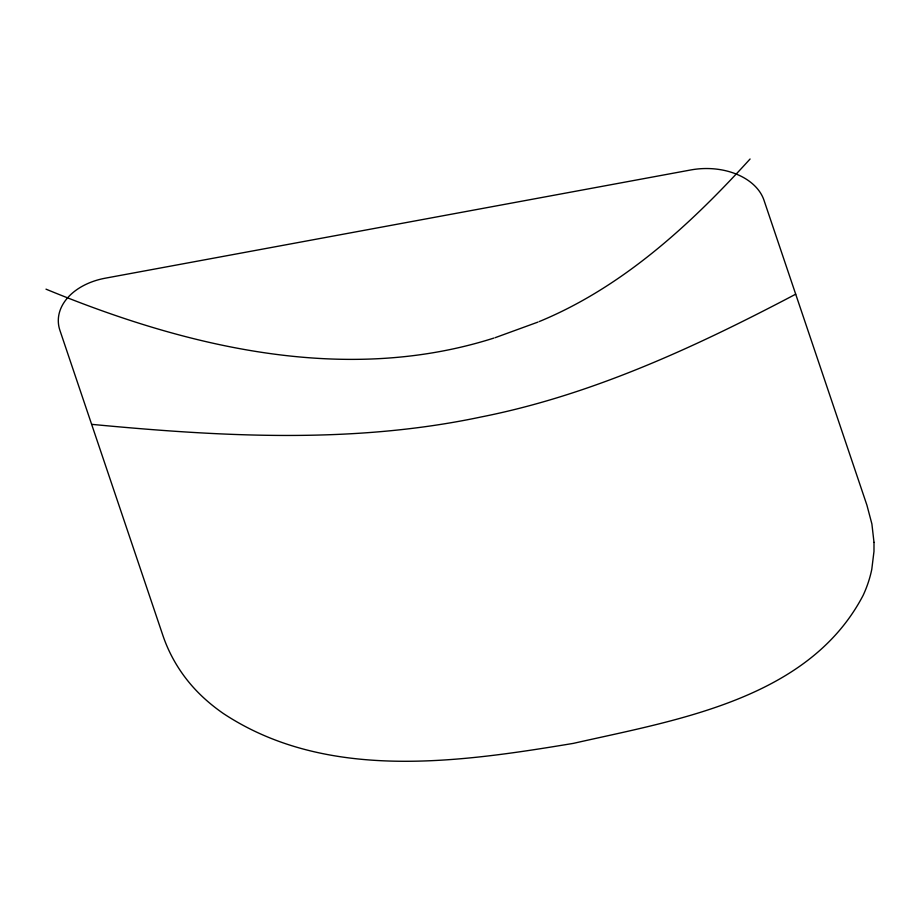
<?xml version="1.0" encoding="UTF-8"?>
<svg xmlns="http://www.w3.org/2000/svg" width="920" height="920" viewBox="0 0 920 920"><rect width="100%" height="100%" fill="white"/><g stroke="black" fill="none" stroke-linecap="round" stroke-linejoin="round"><path stroke-width="1.38" d="M750.076 158.999C690.253 224.802 622.506 287.189 539.235 321.563M795.696 294.193C695.98 346.679 592.261 394.99 481.022 416.99C352.958 444.153 220.938 436.609 91.632 424.338M537.981 322.08L495.121 337.697M493.867 338.077C345.011 385.48 185.932 346.955 46 289.156M874 542.374L873.977 551.436L871.792 569.273A219.248 153.398 -2.3 0 1 863.155 595.32C808.714 699.361 676.809 719.9 573.321 743.383C458.401 762.45 326.634 781.655 223.445 713.575A219.248 153.398 -2.3 0 1 199.261 693.588C182.861 677.304 170.234 657.271 162.852 635.352L59.915 330.36A60.904 42.607 -2.3 0 1 105.259 278.196L690.805 169.958A60.904 42.607 -2.3 0 1 763.98 200.215L866.928 505.206L871.895 523.974L874 542.374"/></g></svg>
